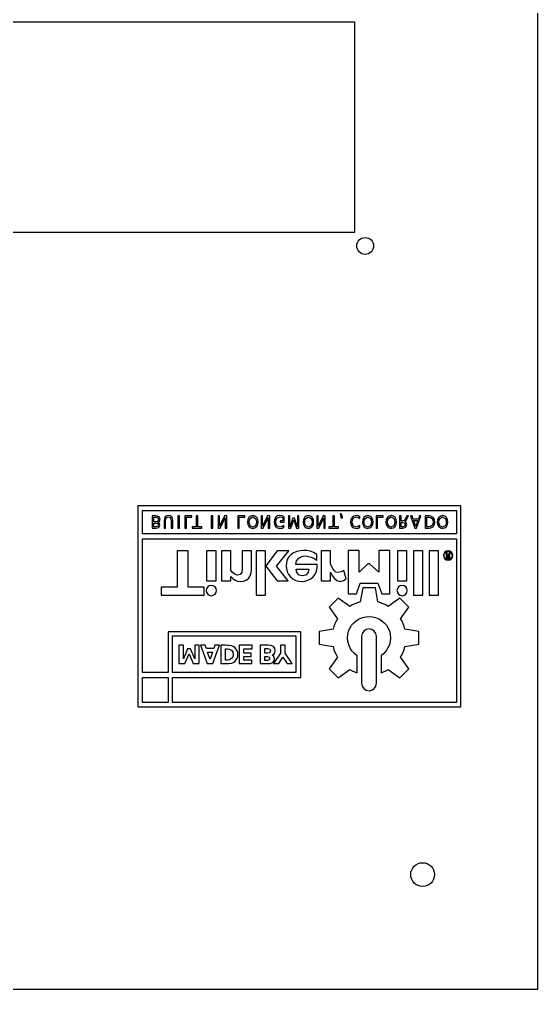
# Model space of a CAD drawing. Header units: millimetres. Extents: x -112 to 113, y -113 to 112.
# Drawn here: x 44.9 to 112.5, y -112.5 to 14 of the extents above; entities that cross this region are included whole.
import ezdxf

# ---------------------------------------------------------------- set-up
doc = ezdxf.new("R2010")
doc.units = ezdxf.units.MM
doc.layers.get('0').update_dxf_attribs({"linetype": 'CONTINUOUS'})

msp = doc.modelspace()

# ---------------------------------------------------------------- linework, layer by layer
for points in [[(-112.5, 112.5), (112.5, 112.5), (112.5, -112.5), (-112.5, -112.5)], [(88.65, 13.7), (16.35, 13.7), (16.35, -13.7), (88.65, -13.7)], [(60.36, -75.63), (102.5, -75.63), (102.5, -49.38), (60.36, -49.38)], [(60.94, -53.04), (60.94, -50.02), (101.92, -50.02), (101.92, -53.04)], [(87.03, -50.79), (86.87, -50.45), (86.74, -50.45), (86.82, -50.79), (86.82, -50.98), (87.03, -50.98)], [(63.27, -51.15), (63.13, -50.82), (62.74, -50.71), (62.21, -50.71), (62.21, -52.31), (62.72, -52.31), (63.08, -52.21), (63.2, -51.91), (63.14, -51.68), (62.95, -51.57), (63.18, -51.43)], [(62.73, -50.88), (62.97, -50.96), (63.05, -51.18), (62.97, -51.4), (62.73, -51.47), (62.41, -51.47), (62.41, -50.88)], [(62.93, -52.07), (62.71, -52.13), (62.41, -52.13), (62.41, -51.65), (62.71, -51.65), (62.93, -51.71), (63, -51.89)], [(63.77, -52.31), (63.97, -52.31), (63.97, -51.34), (64.06, -50.96), (64.34, -50.85), (64.62, -50.96), (64.71, -51.34), (64.71, -52.31), (64.91, -52.31), (64.91, -51.31), (64.88, -51.06), (64.77, -50.83), (64.57, -50.71), (64.34, -50.67), (64.11, -50.71), (63.92, -50.83), (63.8, -51.06), (63.77, -51.31)], [(65.57, -50.71), (65.57, -52.31), (65.77, -52.31), (65.77, -50.71)], [(67.4, -50.71), (66.48, -50.71), (66.48, -52.31), (66.68, -52.31), (66.68, -50.89), (67.4, -50.89)], [(67.44, -52.13), (67.44, -52.31), (68.69, -52.31), (68.69, -52.13), (68.17, -52.13), (68.17, -50.71), (67.96, -50.71), (67.96, -52.13)], [(70.12, -50.71), (69.92, -50.71), (69.92, -52.31), (70.12, -52.31)], [(70.82, -52.31), (71.09, -52.31), (71.75, -50.97), (71.75, -52.31), (71.94, -52.31), (71.94, -50.71), (71.67, -50.71), (71.01, -52.05), (71.01, -50.71), (70.82, -50.71)], [(74.29, -50.71), (73.37, -50.71), (73.37, -52.31), (73.57, -52.31), (73.57, -50.89), (74.29, -50.89)], [(75.07, -50.73), (74.84, -50.9), (74.7, -51.19), (74.66, -51.51), (74.7, -51.83), (74.84, -52.11), (75.07, -52.29), (75.35, -52.34), (75.35, -52.34), (75.62, -52.29), (75.85, -52.11), (75.99, -51.83), (76.03, -51.51), (75.99, -51.19), (75.85, -50.9), (75.62, -50.73), (75.35, -50.67), (75.35, -50.67), (75.35, -50.67)], [(74.9, -51.76), (74.87, -51.51), (74.9, -51.26), (75, -51.03), (75.35, -50.85), (75.35, -50.85), (75.69, -51.03), (75.79, -51.26), (75.82, -51.51), (75.79, -51.76), (75.69, -51.99), (75.35, -52.16), (75.35, -52.16), (75, -51.99)], [(77.36, -52.31), (77.55, -52.31), (77.55, -50.71), (77.28, -50.71), (76.62, -52.05), (76.62, -50.71), (76.43, -50.71), (76.43, -52.31), (76.7, -52.31), (77.36, -50.97)], [(78.38, -51.25), (78.49, -51.02), (78.9, -50.85), (79.09, -50.87), (79.24, -50.93), (79.24, -51.37), (78.91, -51.37), (78.91, -51.54), (79.44, -51.54), (79.44, -50.85), (79.18, -50.72), (78.88, -50.67), (78.58, -50.72), (78.34, -50.89), (78.18, -51.18), (78.14, -51.51), (78.18, -51.83), (78.34, -52.12), (78.58, -52.29), (78.88, -52.34), (79.16, -52.3), (79.4, -52.19), (79.4, -51.96), (79.16, -52.11), (78.9, -52.16), (78.49, -52), (78.38, -51.76), (78.35, -51.51)], [(81.16, -50.71), (81.16, -52.12), (80.78, -51.01), (80.58, -51.01), (80.19, -52.12), (80.19, -50.71), (80, -50.71), (80, -52.31), (80.3, -52.31), (80.68, -51.22), (81.06, -52.31), (81.36, -52.31), (81.36, -50.71)], [(82.61, -50.68), (82.61, -50.68), (82.6, -50.67), (82.32, -50.73), (82.09, -50.9), (81.95, -51.19), (81.91, -51.51), (81.95, -51.83), (82.09, -52.11), (82.32, -52.29), (82.6, -52.34), (82.61, -52.34), (82.87, -52.29), (83.1, -52.11), (83.24, -51.83), (83.28, -51.51), (83.24, -51.19), (83.1, -50.9), (82.87, -50.73)], [(82.25, -51.99), (82.15, -51.76), (82.12, -51.51), (82.15, -51.26), (82.25, -51.03), (82.6, -50.85), (82.61, -50.86), (82.94, -51.03), (83.04, -51.26), (83.07, -51.51), (83.04, -51.76), (82.94, -51.99), (82.61, -52.16), (82.6, -52.16)], [(84.61, -50.97), (84.61, -52.31), (84.8, -52.31), (84.8, -50.71), (84.53, -50.71), (83.87, -52.05), (83.87, -50.71), (83.68, -50.71), (83.68, -52.31), (83.95, -52.31)], [(85.27, -52.13), (85.27, -52.31), (86.53, -52.31), (86.53, -52.13), (86, -52.13), (86, -50.71), (85.8, -50.71), (85.8, -52.13)], [(89.29, -51.06), (89.29, -50.83), (89.07, -50.71), (88.82, -50.67), (88.53, -50.73), (88.29, -50.9), (88.13, -51.18), (88.09, -51.51), (88.13, -51.83), (88.29, -52.12), (88.53, -52.29), (88.82, -52.34), (89.07, -52.3), (89.29, -52.19), (89.29, -51.96), (89.07, -52.11), (88.83, -52.16), (88.44, -51.99), (88.33, -51.76), (88.3, -51.51), (88.33, -51.25), (88.44, -51.02), (88.83, -50.85), (89.07, -50.9)], [(91.03, -51.51), (90.99, -51.19), (90.84, -50.9), (90.62, -50.73), (90.37, -50.68), (90.37, -50.68), (90.34, -50.67), (90.06, -50.73), (89.84, -50.9), (89.69, -51.19), (89.65, -51.51), (89.69, -51.83), (89.84, -52.11), (90.06, -52.29), (90.34, -52.34), (90.37, -52.33), (90.62, -52.29), (90.84, -52.11), (90.99, -51.83)], [(90.79, -51.76), (90.69, -51.99), (90.37, -52.15), (90.34, -52.16), (89.99, -51.99), (89.89, -51.76), (89.86, -51.51), (89.89, -51.26), (89.99, -51.03), (90.34, -50.85), (90.37, -50.86), (90.69, -51.03), (90.79, -51.26), (90.82, -51.51)], [(92.35, -50.71), (91.42, -50.71), (91.42, -52.31), (91.62, -52.31), (91.62, -50.89), (92.35, -50.89)], [(93.44, -50.68), (93.44, -50.68), (93.4, -50.67), (93.12, -50.73), (92.9, -50.9), (92.75, -51.19), (92.71, -51.51), (92.75, -51.83), (92.9, -52.11), (93.12, -52.29), (93.4, -52.34), (93.44, -52.33), (93.68, -52.29), (93.9, -52.11), (94.05, -51.83), (94.09, -51.51), (94.05, -51.19), (93.9, -50.9), (93.68, -50.73)], [(92.95, -51.76), (92.92, -51.51), (92.95, -51.26), (93.05, -51.03), (93.4, -50.85), (93.44, -50.87), (93.75, -51.03), (93.85, -51.26), (93.87, -51.51), (93.85, -51.76), (93.75, -51.99), (93.44, -52.14), (93.4, -52.16), (93.05, -51.99)], [(94.48, -52.31), (94.93, -52.31), (94.93, -52.31), (95.31, -52.2), (95.44, -51.85), (95.37, -51.6), (95.18, -51.46), (95.31, -51.36), (95.43, -51.14), (95.54, -50.92), (95.64, -50.71), (95.42, -50.71), (95.23, -51.12), (95.09, -51.33), (94.93, -51.37), (94.93, -51.37), (94.9, -51.38), (94.68, -51.38), (94.68, -50.71), (94.48, -50.71)], [(94.93, -51.56), (94.93, -51.56), (95.15, -51.63), (95.23, -51.85), (95.15, -52.06), (94.93, -52.13), (94.93, -52.13), (94.68, -52.13), (94.68, -51.56)], [(96.72, -52.31), (96.97, -51.58), (97.28, -50.71), (97.07, -50.71), (96.94, -51.12), (96.27, -51.12), (96.13, -50.71), (95.92, -50.71), (96.23, -51.58), (96.49, -52.31)], [(96.43, -51.58), (96.33, -51.3), (96.88, -51.3), (96.78, -51.58), (96.6, -52.1)], [(97.84, -52.31), (98.26, -52.31), (98.34, -52.3), (98.59, -52.27), (98.89, -52.12), (99.05, -51.83), (99.09, -51.51), (99.05, -51.18), (98.89, -50.9), (98.59, -50.74), (98.34, -50.72), (98.34, -50.72), (98.26, -50.71), (97.84, -50.71)], [(98.85, -51.26), (98.88, -51.51), (98.85, -51.76), (98.74, -51.98), (98.53, -52.1), (98.34, -52.13), (98.29, -52.13), (98.04, -52.13), (98.04, -50.88), (98.29, -50.88), (98.34, -50.89), (98.53, -50.91), (98.74, -51.03)], [(100.75, -51.83), (100.79, -51.51), (100.75, -51.19), (100.6, -50.9), (100.38, -50.73), (100.14, -50.68), (100.14, -50.68), (100.1, -50.67), (99.83, -50.73), (99.6, -50.9), (99.46, -51.19), (99.41, -51.51), (99.46, -51.83), (99.6, -52.11), (99.83, -52.29), (100.1, -52.34), (100.14, -52.33), (100.38, -52.29), (100.6, -52.11)], [(100.55, -51.26), (100.58, -51.51), (100.55, -51.76), (100.45, -51.99), (100.14, -52.15), (100.1, -52.16), (99.76, -51.99), (99.65, -51.76), (99.63, -51.51), (99.65, -51.26), (99.76, -51.03), (100.1, -50.85), (100.14, -50.87), (100.45, -51.03)], [(64.86, -75.05), (64.86, -71.77), (81.59, -71.77), (81.59, -65.85), (64.28, -65.85), (64.28, -71.12), (60.94, -71.12), (60.94, -53.69), (101.92, -53.69), (101.92, -75.05)], [(65.47, -55.29), (65.47, -59.99), (63.39, -59.99), (63.39, -61.04), (68.98, -61.04), (68.98, -59.99), (66.9, -59.99), (66.9, -55.29)], [(70.55, -59.18), (70.55, -55.29), (69.32, -55.29), (69.32, -59.18)], [(72.49, -55.29), (71.27, -55.29), (71.27, -59.18), (72.49, -59.18), (72.49, -58.62), (72.75, -58.88), (73.05, -59.08), (73.39, -59.21), (73.75, -59.26), (74.12, -59.22), (74.47, -59.09), (74.76, -58.87), (75, -58.55), (75.13, -58.16), (75.17, -57.76), (75.17, -55.29), (73.95, -55.29), (73.95, -57.66), (73.9, -58.03), (73.7, -58.34), (73.34, -58.44), (72.99, -58.33), (72.71, -58.09), (72.49, -57.79)], [(77.01, -61.04), (77.01, -57.26), (77.03, -57.26), (78.54, -59.18), (79.97, -59.18), (78.45, -57.26), (80.03, -55.29), (78.54, -55.29), (77.03, -57.21), (77.01, -57.21), (77.01, -55.29), (75.79, -55.29), (75.79, -61.04)], [(81.74, -59.26), (81.79, -59.25), (82.15, -59.22), (82.54, -59.11), (82.9, -58.92), (83.21, -58.65), (83.47, -58.3), (83.65, -57.9), (83.73, -57.47), (83.75, -57.04), (80.96, -57.04), (81.06, -56.59), (81.33, -56.23), (81.61, -56.06), (81.92, -55.97), (82.24, -55.94), (82.63, -55.99), (83, -56.1), (83.35, -56.28), (83.68, -56.5), (83.68, -55.73), (83.28, -55.49), (82.85, -55.33), (82.4, -55.24), (81.94, -55.22), (81.5, -55.25), (81.07, -55.34), (80.67, -55.51), (80.31, -55.77), (80.03, -56.07), (79.84, -56.42), (79.73, -56.82), (79.69, -57.22), (79.73, -57.62), (79.83, -58.01), (80.01, -58.37), (80.27, -58.68), (80.58, -58.94), (80.94, -59.12), (81.34, -59.22)], [(86.48, -58.11), (86.18, -58.03), (85.94, -57.84), (85.77, -57.58), (85.61, -57.28), (85.48, -56.97), (85.48, -55.29), (84.26, -55.29), (84.26, -59.18), (85.48, -59.18), (85.48, -58.07), (85.49, -58.07), (85.7, -58.47), (85.96, -58.84), (86.3, -59.14), (86.73, -59.26), (87.16, -59.14), (87.54, -58.9), (87.21, -57.82), (86.86, -58.01)], [(90.57, -56.96), (90.35, -56.96), (89.24, -58.05), (89.24, -55.22), (87.79, -55.22), (87.79, -60.87), (88.85, -60.87), (89.35, -59.48), (91.67, -59.48), (92.16, -60.87), (93.22, -60.87), (93.22, -55.22), (91.77, -55.22), (91.77, -58.05)], [(94.22, -55.29), (94.22, -59.18), (95.44, -59.18), (95.44, -55.29)], [(96.29, -55.29), (96.29, -61.04), (97.52, -61.04), (97.52, -55.29)], [(99.59, -55.29), (98.37, -55.29), (98.37, -61.04), (99.59, -61.04)], [(100.82, -56.49), (100.84, -56.49), (101.05, -56.44), (101.25, -56.31), (101.38, -56.11), (101.42, -55.88), (101.38, -55.65), (101.25, -55.46), (101.05, -55.32), (100.84, -55.28), (100.82, -55.28), (100.59, -55.32), (100.39, -55.46), (100.26, -55.65), (100.21, -55.88), (100.26, -56.11), (100.39, -56.31), (100.59, -56.44)], [(101.02, -56.37), (100.84, -56.4), (100.82, -56.41), (100.62, -56.37), (100.45, -56.25), (100.33, -56.08), (100.3, -55.88), (100.33, -55.68), (100.45, -55.51), (100.62, -55.4), (100.82, -55.36), (100.84, -55.36), (101.02, -55.4), (101.19, -55.51), (101.3, -55.68), (101.34, -55.88), (101.3, -56.08), (101.19, -56.25)], [(100.92, -55.86), (100.97, -55.83), (101.04, -55.73), (101.15, -55.55), (101.01, -55.55), (100.9, -55.72), (100.84, -55.81), (100.82, -55.82), (100.75, -55.84), (100.7, -55.84), (100.7, -55.55), (100.57, -55.55), (100.57, -56.24), (100.8, -56.24), (100.84, -56.23), (101.02, -56.19), (101.09, -56.04), (101.04, -55.92)], [(100.92, -55.95), (100.96, -56.04), (100.92, -56.12), (100.84, -56.14), (100.8, -56.15), (100.7, -56.15), (100.7, -55.93), (100.8, -55.93), (100.84, -55.93)], [(81.09, -58.11), (80.98, -57.68), (82.67, -57.68), (82.55, -58.11), (82.26, -58.43), (81.83, -58.53), (81.79, -58.52), (81.39, -58.43)], [(69.46, -59.96), (69.31, -60.18), (69.26, -60.44), (69.31, -60.7), (69.46, -60.92), (69.67, -61.07), (69.93, -61.12), (70.19, -61.07), (70.41, -60.92), (70.56, -60.7), (70.6, -60.44), (70.55, -60.18), (70.41, -59.96), (70.19, -59.82), (69.93, -59.77), (69.67, -59.82)], [(88.32, -62.33), (88, -62.51), (86.48, -61.43), (85.31, -62.61), (86.39, -64.12), (86.21, -64.44), (86.05, -64.78), (85.92, -65.13), (85.82, -65.49), (83.99, -65.8), (83.99, -67.46), (85.82, -67.76), (85.92, -68.12), (86.05, -68.47), (86.21, -68.81), (86.39, -69.14), (85.31, -70.65), (86.48, -71.82), (88, -70.74), (88.3, -70.92), (88.62, -71.07), (88.95, -71.19), (88.95, -68.96), (88.59, -68.67), (88.28, -68.33), (88.04, -67.95), (87.85, -67.53), (87.74, -67.08), (87.71, -66.63), (87.74, -66.19), (87.84, -65.76), (88.01, -65.36), (88.24, -64.98), (88.53, -64.65), (88.86, -64.36), (89.23, -64.13), (89.64, -63.96), (90.07, -63.86), (90.51, -63.83), (90.94, -63.86), (91.37, -63.96), (91.78, -64.13), (92.15, -64.36), (92.49, -64.65), (92.77, -64.98), (93, -65.35), (93.17, -65.76), (93.27, -66.19), (93.31, -66.63), (93.27, -67.08), (93.16, -67.52), (92.98, -67.94), (92.73, -68.33), (92.43, -68.67), (92.07, -68.95), (92.07, -71.19), (92.4, -71.07), (92.71, -70.92), (93.02, -70.75), (94.53, -71.82), (95.7, -70.65), (94.62, -69.14), (94.81, -68.81), (94.96, -68.47), (95.09, -68.12), (95.19, -67.76), (97.02, -67.46), (97.02, -65.8), (95.19, -65.49), (95.09, -65.13), (94.96, -64.78), (94.81, -64.44), (94.62, -64.12), (95.7, -62.61), (94.53, -61.43), (93.02, -62.51), (92.69, -62.33), (92.35, -62.17), (92, -62.04), (91.64, -61.94), (91.34, -60.11), (89.68, -60.11), (89.37, -61.94), (89.01, -62.04), (88.66, -62.17)], [(94.83, -59.77), (94.57, -59.82), (94.35, -59.96), (94.2, -60.18), (94.15, -60.44), (94.2, -60.7), (94.35, -60.92), (94.57, -61.07), (94.83, -61.12), (95.08, -61.07), (95.3, -60.92), (95.45, -60.7), (95.5, -60.44), (95.45, -60.18), (95.3, -59.96), (95.08, -59.82)], [(91.47, -72.55), (91.47, -66.42), (91.4, -66.05), (91.19, -65.73), (90.88, -65.52), (90.51, -65.45), (90.14, -65.52), (89.82, -65.73), (89.61, -66.05), (89.54, -66.42), (89.54, -72.55), (89.61, -72.93), (89.82, -73.24), (90.14, -73.45), (90.51, -73.52), (90.88, -73.45), (91.19, -73.24), (91.4, -72.93)], [(64.86, -71.12), (64.86, -66.36), (80.95, -66.36), (80.95, -71.12)], [(68.36, -67.59), (67.78, -67.59), (67.78, -69.34), (67.23, -68.05), (66.84, -68.05), (66.29, -69.34), (66.29, -67.59), (65.71, -67.59), (65.71, -69.98), (66.49, -69.98), (67.03, -68.7), (67.58, -69.98), (68.36, -69.98)], [(69.39, -69.98), (70.13, -69.98), (70.53, -68.88), (71.01, -67.59), (70.39, -67.59), (70.24, -68.02), (69.28, -68.02), (69.13, -67.59), (68.51, -67.59), (68.99, -68.88)], [(72.02, -69.97), (72.2, -69.96), (72.61, -69.9), (72.85, -69.8), (73.06, -69.64), (73.31, -69.26), (73.38, -69.03), (73.39, -68.79), (73.38, -68.54), (73.31, -68.3), (73.06, -67.93), (72.85, -67.77), (72.6, -67.67), (72.2, -67.6), (72.02, -67.6), (71.8, -67.59), (71.15, -67.59), (71.15, -69.98), (71.47, -69.98), (71.8, -69.98)], [(72.02, -69.51), (71.98, -69.51), (71.76, -69.51), (71.76, -68.05), (71.98, -68.05), (72.02, -68.06), (72.29, -68.09), (72.56, -68.24), (72.72, -68.49), (72.76, -68.79), (72.72, -69.08), (72.56, -69.33), (72.29, -69.47)], [(75.25, -68.05), (75.25, -67.59), (73.55, -67.59), (73.55, -69.98), (75.21, -69.98), (75.21, -69.51), (74.17, -69.51), (74.17, -69.07), (75.15, -69.07), (75.15, -68.6), (74.17, -68.6), (74.17, -68.05)], [(76.3, -67.59), (76.3, -69.98), (77.23, -69.98), (77.6, -69.95), (77.95, -69.83), (78.12, -69.62), (78.17, -69.35), (78.09, -69.05), (77.85, -68.87), (78.16, -68.65), (78.27, -68.27), (78.22, -67.99), (78.03, -67.76), (77.69, -67.62), (77.32, -67.59)], [(76.92, -68.01), (77.28, -68.01), (77.56, -68.09), (77.65, -68.32), (77.56, -68.56), (77.28, -68.63), (76.92, -68.63)], [(79.81, -69.98), (80.48, -69.98), (79.57, -68.6), (79.57, -67.59), (78.96, -67.59), (78.96, -68.6), (78.05, -69.98), (78.72, -69.98), (79.27, -69.13)], [(70.09, -68.47), (69.94, -68.88), (69.76, -69.42), (69.58, -68.88), (69.43, -68.47)], [(77.26, -69.05), (77.48, -69.12), (77.55, -69.31), (77.48, -69.49), (77.26, -69.56), (76.92, -69.56), (76.92, -69.05)], [(60.94, -71.77), (64.28, -71.77), (64.28, -75.05), (60.94, -75.05)]]:
    msp.add_lwpolyline(points, close=True)
for centre, radius in [((90, -15.5), 1.1), ((97.5, -97.5), 1.55)]:
    msp.add_circle(centre, radius)

doc.saveas('drawing.dxf')
